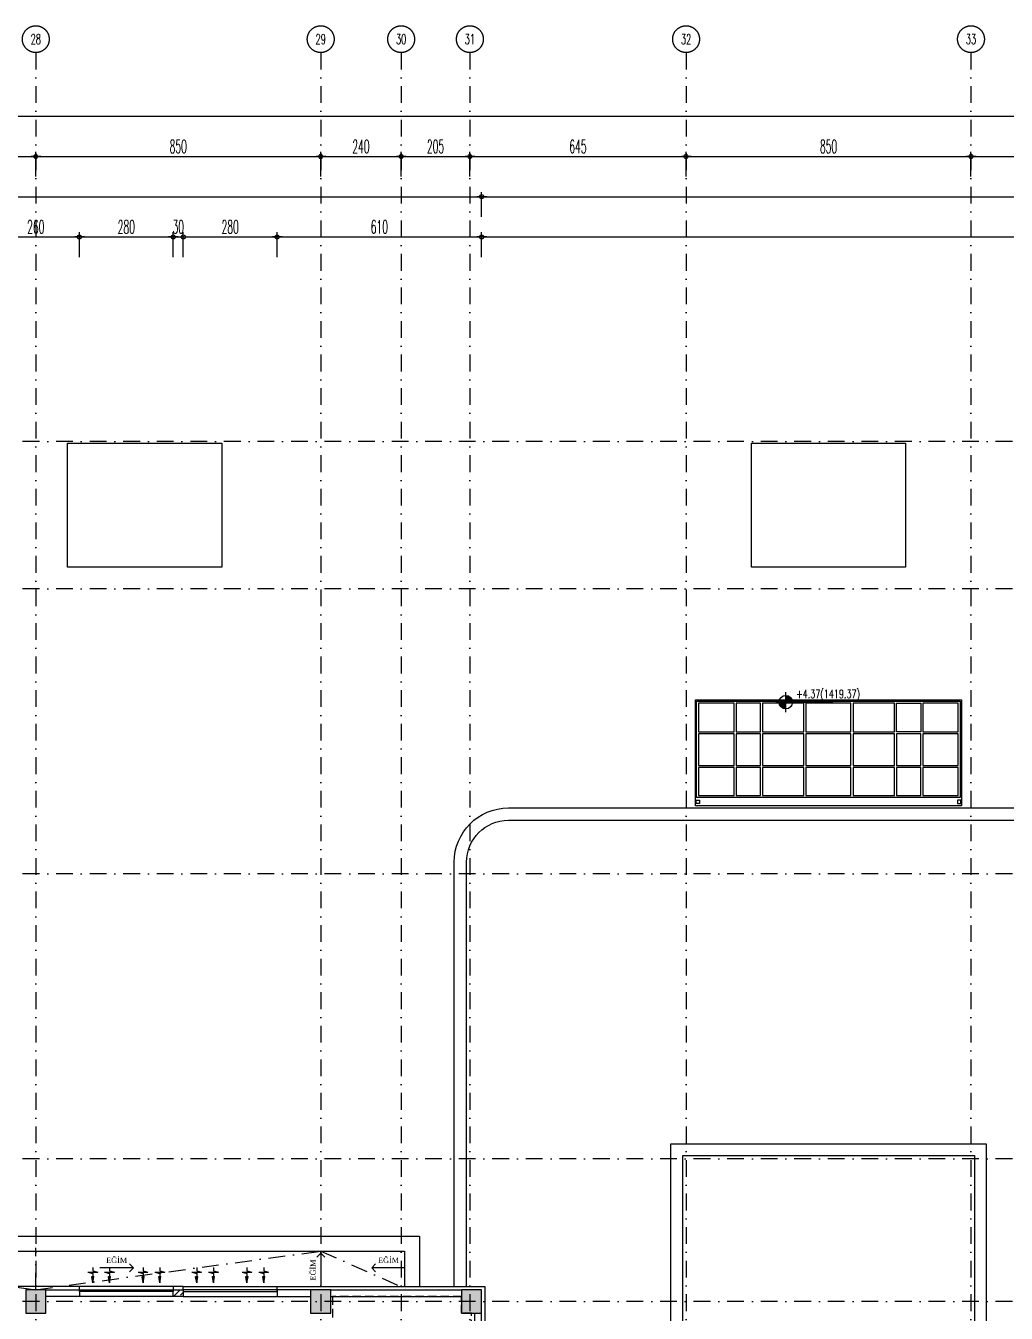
# Model space of a CAD drawing. Header units: millimetres. Extents: x -2755 to 27598, y -1135 to 13405.
# Drawn here: x 12845 to 15770, y 9565 to 13405 of the extents above; entities that cross this region are included whole.
import ezdxf
from ezdxf.enums import TextEntityAlignment as Align

# ---------------------------------------------------------------- set-up
doc = ezdxf.new("R2010")
doc.units = ezdxf.units.MM
doc.header["$LTSCALE"] = 100
for name, pattern in [('DASHDOT', [1, 0.5, -0.25, 0, -0.25]), ('DASHDOT2', [0.5, 0.25, -0.125, 0, -0.125]), ('HIDDEN', [0.375, 0.25, -0.125])]:
    doc.linetypes.add(name, pattern=pattern)
doc.layers.add('AKS', color=7, linetype='DASHDOT2', transparency=0.8)
for name, color, linetype in [('DUVAR', 7, 'Continuous'), ('ELEKTRIK', 7, 'Continuous'), ('GOR', 7, 'Continuous'), ('KOLON', 7, 'Continuous'), ('KOT', 7, 'Continuous'), ('MEKANIK', 7, 'Continuous'), ('OK', 7, 'Continuous'), ('OLCU DIS', 7, 'Continuous'), ('Rec-mantolamakulerengi', 230, 'Continuous'), ('TARAMA', 7, 'Continuous')]:
    doc.layers.add(name, color=color, linetype=linetype)
doc.layers.add('Y-DUVAR BIMS', color=14, linetype='Continuous', lineweight=25)
doc.styles.add('olcu', font='romans.shx', dxfattribs={"width": 0.5})
doc.styles.add('YAZI', font='times.ttf')
doc.dimstyles.new('1-200', dxfattribs={"dimtxt": 40, "dimasz": 2, "dimexe": 0, "dimexo": 0, "dimgap": 10, "dimtad": 1, "dimdec": 4, "dimrnd": 0.1, "dimzin": 9, "dimdsep": 46, "dimtxsty": 'olcu', "dimblk1": 'SOL', "dimblk2": 'SAG', "dimsah": 1, "dimcen": 0, "dimse1": 1, "dimse2": 1, "dimclre": 13, "dimadec": 0, "dimazin": 0, "dimtfac": 1, "dimtdec": 4, "dimtix": 1, "dimtmove": 2, "dimatfit": 2, "dimldrblk": 'SOL', "dimfxl": 0, "dimtolj": 1, "dimarcsym": 0})

# ---------------------------------------------------------------- blocks, each defined once
blk = doc.blocks.new('AKS-D')
at = {"color": 0}
blk.add_circle((0, 0), 0.4, dxfattribs=at)
at = {"color": 0, "style": 'olcu', "width": 0.7}
blk.add_attdef('AKS', text='', height=0.4, dxfattribs=at).set_placement((0, 0), align=Align.MIDDLE_CENTER)
blk = doc.blocks.new('TASIYICI SISTEM (2.KAT)')
at = {"layer": 'TARAMA'}
h = blk.add_hatch(dxfattribs=at)
h.set_pattern_fill('ANSI33', color=253, scale=100)
h.set_pattern_definition([(45, (83461.35, -12320), (-17.6776695, 17.6776695), []), (45, (83479.027, -12320), (-17.6776695, 17.6776695), [12.5, -6.25])])
h.paths.add_polyline_path([(1535, -4030), (1605, -4030), (1605, -3960), (1535, -3960)])
h.paths.add_polyline_path([(635, -4030), (705, -4030), (705, -3960), (635, -3960)])
h.paths.add_polyline_path([(1585, -6320), (1655, -6320), (1655, -6250), (1585, -6250)])
h.paths.add_polyline_path([(585, -6320), (655, -6320), (655, -6250), (585, -6250)])
h.paths.add_polyline_path([(1505, -4760), (1885, -4760), (1885, -5835), (1555, -5835), (1555, -5865), (1915, -5865), (1915, -4415), (1505, -4415), (1505, -4445), (1885, -4445), (1885, -4730), (1505, -4730)])
h.paths.add_polyline_path([(355, -4725), (785, -4725), (785, -4415), (325, -4415), (325, -4445), (755, -4445), (755, -4695), (325, -4695), (325, -5865), (685, -5865), (685, -5835), (355, -5835)])
h.paths.add_polyline_path([(685, -5065), (655, -5065), (655, -4995), (685, -4995)], flags=17)
h.paths.add_polyline_path([(685, -5345), (655, -5345), (655, -5275), (685, -5275)], flags=17)
h.paths.add_polyline_path([(685, -5612.5), (655, -5612.5), (655, -5542.5), (685, -5542.5)], flags=17)
h.paths.add_polyline_path([(1555, -5065), (1585, -5065), (1585, -4995), (1555, -4995)], flags=17)
h.paths.add_polyline_path([(1555, -5345), (1585, -5345), (1585, -5275), (1555, -5275)], flags=17)
h.paths.add_polyline_path([(1555, -5612.5), (1585, -5612.5), (1585, -5542.5), (1555, -5542.5)], flags=17)
h.paths.add_polyline_path([(8255, -3380), (8325, -3380), (8325, -3310), (8255, -3310)])
h.paths.add_polyline_path([(4090, -4785), (4160, -4785), (4160, -4715), (4090, -4715)])
h.paths.add_polyline_path([(4415, -2755), (4475, -2755), (4475, -2685), (4415, -2685)])
h.paths.add_polyline_path([(3060, -3035), (3130, -3035), (3130, -2965), (3060, -2965)])
h.paths.add_polyline_path([(2670, -3380), (2740, -3380), (2740, -3310), (2670, -3310)])
h.paths.add_polyline_path([(2995, -4715), (3245, -4715), (3245, -4755), (2995, -4755)])
h.paths.add_polyline_path([(4480, -4030), (4480, -3960), (4410, -3960), (4410, -4030)])
h.paths.add_polyline_path([(4430, -4330), (4430, -4785), (4460, -4785), (4460, -4330)])
h.paths.add_polyline_path([(4480, -3310), (4480, -3380), (4410, -3380), (4410, -3310)])
h.paths.add_polyline_path([(8265, -2755), (8325, -2755), (8325, -2685), (8265, -2685)])
h.paths.add_polyline_path([(6965, -4785), (7025, -4785), (7025, -4715), (6965, -4715)])
h.paths.add_polyline_path([(6115, -4785), (6175, -4785), (6175, -4715), (6115, -4715)])
h.paths.add_polyline_path([(5265, -4785), (5325, -4785), (5325, -4715), (5265, -4715)])
h.paths.add_polyline_path([(6960, -4030), (7030, -4030), (7030, -3960), (6960, -3960)])
h.paths.add_polyline_path([(6110, -4030), (6180, -4030), (6180, -3960), (6110, -3960)])
h.paths.add_polyline_path([(5260, -4030), (5330, -4030), (5330, -3960), (5260, -3960)])
h.paths.add_polyline_path([(7810, -3380), (7880, -3380), (7880, -3310), (7810, -3310)])
h.paths.add_polyline_path([(6960, -3380), (7030, -3380), (7030, -3310), (6960, -3310)])
h.paths.add_polyline_path([(6110, -3380), (6180, -3380), (6180, -3310), (6110, -3310)])
h.paths.add_polyline_path([(5260, -3380), (5330, -3380), (5330, -3310), (5260, -3310)])
h.paths.add_polyline_path([(7815, -2755), (7875, -2755), (7875, -2685), (7815, -2685)])
h.paths.add_polyline_path([(6965, -2755), (7025, -2755), (7025, -2685), (6965, -2685)])
h.paths.add_polyline_path([(6115, -2755), (6175, -2755), (6175, -2685), (6115, -2685)])
h.paths.add_polyline_path([(5265, -2755), (5325, -2755), (5325, -2685), (5265, -2685)])
h.paths.add_polyline_path([(3710, -2860), (3750, -2860), (3750, -2685), (3710, -2685)])
h.paths.add_polyline_path([(3060, -3380), (3130, -3380), (3130, -3310), (3060, -3310)])
h.paths.add_polyline_path([(3710, -3380), (3780, -3380), (3780, -3310), (3710, -3310)])
h.paths.add_polyline_path([(2415, -4030), (2485, -4030), (2485, -3960), (2415, -3960)])
h.paths.add_polyline_path([(3060, -4030), (3130, -4030), (3130, -3960), (3060, -3960)])
h.paths.add_polyline_path([(3710, -4030), (3780, -4030), (3780, -3960), (3710, -3960)])
h.paths.add_polyline_path([(3710, -4785), (3780, -4785), (3780, -4715), (3710, -4715)])
h.paths.add_polyline_path([(8040, -3875), (7865, -3875), (7865, -4755), (8295, -4755), (8295, -3875), (8180, -3875), (8180, -3845), (8325, -3845), (8325, -4785), (7835, -4785), (7835, -3845), (8040, -3845)])
at = {"layer": 'AKS', "color": 14, "ltscale": 2}
for p, q in [((6995, 1005), (6995, -13375)), ((7845, 1005), (7845, -13375)), ((8085, 1005), (8085, -13375)), ((8290, 1005), (8290, -13375)), ((8935, 1005), (8935, -13375)), ((9785, 1005), (9785, -13375)), ((16415, -155), (-7145, -155)), ((16415, -595), (-7145, -595)), ((16415, -1445), (-7145, -1445)), ((16415, -2295), (-7145, -2295)), ((16415, -2720), (-7145, -2720))]:
    blk.add_line(p, q, dxfattribs=at)
at = {"layer": 'KOLON', "color": 4, "ltscale": 5}
for points in [[(6965, -2755), (7025, -2755), (7025, -2685), (6965, -2685)], [(7815, -2755), (7875, -2755), (7875, -2685), (7815, -2685)], [(8265, -2755), (8325, -2755), (8325, -2685), (8265, -2685)]]:
    blk.add_lwpolyline(points, close=True, dxfattribs=at)
at = {"layer": 'AKS', "color": 14, "ltscale": 2}
ref = blk.add_blockref('AKS-D', (6995, 1045), dxfattribs=dict(at, xscale=100, yscale=100, zscale=100))
ref.add_attrib('AKS', '28', dxfattribs={"layer": '0', "color": 0, "height": 30, "style": 'olcu', "width": 0.6}).set_placement((6995, 1045), align=Align.MIDDLE_CENTER)
ref.add_attrib('AKS', '28', dxfattribs={"layer": '0', "color": 0, "height": 30, "style": 'olcu', "width": 0.6}).set_placement((6995, 1045), align=Align.MIDDLE_CENTER)
ref = blk.add_blockref('AKS-D', (7845, 1045), dxfattribs=dict(at, xscale=100, yscale=100, zscale=100))
ref.add_attrib('AKS', '29', dxfattribs={"layer": '0', "color": 0, "height": 30, "style": 'olcu', "width": 0.6}).set_placement((7845, 1045), align=Align.MIDDLE_CENTER)
ref.add_attrib('AKS', '29', dxfattribs={"layer": '0', "color": 0, "height": 30, "style": 'olcu', "width": 0.6}).set_placement((7845, 1045), align=Align.MIDDLE_CENTER)
ref = blk.add_blockref('AKS-D', (8085, 1045), dxfattribs=dict(at, xscale=100, yscale=100, zscale=100))
ref.add_attrib('AKS', '30', dxfattribs={"layer": '0', "color": 0, "height": 30, "style": 'olcu', "width": 0.6}).set_placement((8085, 1045), align=Align.MIDDLE_CENTER)
ref.add_attrib('AKS', '30', dxfattribs={"layer": '0', "color": 0, "height": 30, "style": 'olcu', "width": 0.6}).set_placement((8085, 1045), align=Align.MIDDLE_CENTER)
ref = blk.add_blockref('AKS-D', (8290, 1045), dxfattribs=dict(at, xscale=100, yscale=100, zscale=100))
ref.add_attrib('AKS', '31', dxfattribs={"layer": '0', "color": 0, "height": 30, "style": 'olcu', "width": 0.6}).set_placement((8290, 1045), align=Align.MIDDLE_CENTER)
ref.add_attrib('AKS', '31', dxfattribs={"layer": '0', "color": 0, "height": 30, "style": 'olcu', "width": 0.6}).set_placement((8290, 1045), align=Align.MIDDLE_CENTER)
ref = blk.add_blockref('AKS-D', (8935, 1045), dxfattribs=dict(at, xscale=100, yscale=100, zscale=100))
ref.add_attrib('AKS', '32', dxfattribs={"layer": '0', "color": 0, "height": 30, "style": 'olcu', "width": 0.6}).set_placement((8935, 1045), align=Align.MIDDLE_CENTER)
ref.add_attrib('AKS', '32', dxfattribs={"layer": '0', "color": 0, "height": 30, "style": 'olcu', "width": 0.6}).set_placement((8935, 1045), align=Align.MIDDLE_CENTER)
ref = blk.add_blockref('AKS-D', (9785, 1045), dxfattribs=dict(at, xscale=100, yscale=100, zscale=100))
ref.add_attrib('AKS', '33', dxfattribs={"layer": '0', "color": 0, "height": 30, "style": 'olcu', "width": 0.6}).set_placement((9785, 1045), align=Align.MIDDLE_CENTER)
ref.add_attrib('AKS', '33', dxfattribs={"layer": '0', "color": 0, "height": 30, "style": 'olcu', "width": 0.6}).set_placement((9785, 1045), align=Align.MIDDLE_CENTER)
blk = doc.blocks.new('20-30 hatil')
at = {"layer": 'TARAMA'}
h = blk.add_hatch(dxfattribs=at)
h.set_pattern_fill('ANSI33', color=253, scale=100)
h.set_pattern_definition([(45, (-14230.717, 46.517), (-17.67767, 17.67767), []), (45, (-14213.04, 46.517), (-17.67767, 17.67767), [12.5, -6.25])])
h.paths.add_polyline_path([(-15, 20), (-15, 0), (15, 0), (15, 20)])
at = {"color": 0}
blk.add_lwpolyline([(-15, 20), (15, 20), (15, 0), (-15, 0), (-15, 20)], dxfattribs=at)
blk = doc.blocks.new('A$C328B29EB')
at = {"color": 0, "ltscale": 5}
for p, q in [((0, 45.9), (0, 36.3)), ((-14.6, 32), (14.6, 32)), ((-14.6, 32), (0, 27.6)), ((-3.1, 18.8), (3.1, 18.8)), ((0, 0), (-3.1, 18.8)), ((0, 36.3), (14.6, 32)), ((0, 27.6), (0, 0)), ((0, 0), (3.1, 18.8))]:
    blk.add_line(p, q, dxfattribs=at)
blk.add_solid([(0, 0), (-3.1, 18.8), (3.1, 18.8)], dxfattribs=at)
blk = doc.blocks.new('DIS CEPHE_KAT2')
at = {"layer": 'GOR', "color": 30}
for p, q in [((13285, 9645), (13005, 9645)), ((13315, 9645), (13595, 9645)), ((13285, 9615), (13005, 9615)), ((13315, 9615), (13595, 9615))]:
    blk.add_line(p, q, dxfattribs=at)
at = {"layer": 'MEKANIK', "color": 60}
for points in [[(13005, 9630), (13005, 9635), (13285, 9635), (13285, 9630), (13005, 9630)], [(13595, 9630), (13595, 9635), (13315, 9635), (13315, 9630), (13595, 9630)]]:
    blk.add_lwpolyline(points, dxfattribs=at)
at = {"layer": 'Rec-mantolamakulerengi'}
for points in [[(13005, 9635), (13005, 9645), (12745, 9645), (12745, 9635)], [(13315, 9635), (13315, 9645), (13285, 9645), (13285, 9635)], [(13595, 9635), (13595, 9645), (14215, 9645), (14215, 8815), (14102, 8815)]]:
    blk.add_lwpolyline(points, dxfattribs=at)
at = {"layer": 'Y-DUVAR BIMS'}
for p, q in [((13755, 9635), (14145, 9635)), ((13755, 9615), (14145, 9615)), ((14185, 9302.5), (14185, 9565)), ((14205, 9302.5), (14205, 9565))]:
    blk.add_line(p, q, dxfattribs=at)
for points in [[(12905, 9635), (13005, 9635), (13005, 9615), (12905, 9615)], [(13695, 9635), (13595, 9635), (13595, 9615), (13695, 9615)]]:
    blk.add_lwpolyline(points, dxfattribs=at)
at = {"layer": 'KOLON', "color": 4, "rotation": 179.9999999999999}
blk.add_blockref('20-30 hatil', (13300, 9635), dxfattribs=at)
at = {"layer": 'MEKANIK', "color": 60}
for p in [(13045, 9655.3), (13095, 9655.3), (13195, 9655.3), (13245, 9655.3), (13355, 9655.3), (13405, 9655.3), (13505, 9655.3), (13555, 9655.3)]:
    blk.add_blockref('A$C328B29EB', p, dxfattribs=at)
blk = doc.blocks.new('SOL')
at = {"color": 0}
for p, q in [((0, 30), (0, -7)), ((7.6, 0), (-7, 0))]:
    blk.add_line(p, q, dxfattribs=at)
blk.add_circle((0, 0), 3, dxfattribs=at)
blk = doc.blocks.new('SAG')
at = {"color": 0}
for p, q in [((7.6, 0), (-7, 0)), ((0, -30), (0, 7))]:
    blk.add_line(p, q, dxfattribs=at)
blk.add_circle((0, 0), 3, dxfattribs=at)
blk = doc.blocks.new('*D180')
at = {"layer": 'OLCU DIS', "color": 0, "lineweight": -2, "transparency": 16777216}
blk.add_line((-328, 13135), (19098, 13135), dxfattribs=at)
at = {"layer": 'OLCU DIS', "color": 0, "lineweight": -2, "transparency": 16777216, "xscale": 2, "yscale": 2, "zscale": 2, "rotation": 180}
blk.add_blockref('SOL', (-330, 13135), dxfattribs=at)
at = {"layer": 'OLCU DIS', "color": 0, "lineweight": -2, "transparency": 16777216, "xscale": 2, "yscale": 2, "zscale": 2}
blk.add_blockref('SAG', (19100, 13135), dxfattribs=at)
at = {"layer": 'OLCU DIS', "color": 0, "transparency": 16777216, "insert": (9385, 13165), "char_height": 40, "attachment_point": 5, "style": 'olcu'}
blk.add_mtext('\\A1;19430', dxfattribs=at)
blk = doc.blocks.new('_Open30')
at = {"color": 0, "linetype": 'ByBlock', "lineweight": -2}
for p, q in [((-1, 0.3), (0, 0)), ((0, 0), (-1, -0.3)), ((0, 0), (-1, 0))]:
    blk.add_line(p, q, dxfattribs=at)
blk = doc.blocks.new('*D205')
at = {"layer": 'OLCU DIS', "color": 0, "lineweight": -2, "transparency": 16777216}
blk.add_line((12027, 13015), (12873, 13015), dxfattribs=at)
at = {"layer": 'OLCU DIS', "color": 0, "lineweight": -2, "transparency": 16777216, "xscale": 2, "yscale": 2, "zscale": 2, "rotation": 180}
blk.add_blockref('SOL', (12025, 13015), dxfattribs=at)
at = {"layer": 'OLCU DIS', "color": 0, "lineweight": -2, "transparency": 16777216, "xscale": 2, "yscale": 2, "zscale": 2}
blk.add_blockref('SAG', (12875, 13015), dxfattribs=at)
at = {"layer": 'OLCU DIS', "color": 0, "transparency": 16777216, "insert": (12450, 13045), "char_height": 40, "attachment_point": 5, "style": 'olcu'}
blk.add_mtext('\\A1;850', dxfattribs=at)
blk = doc.blocks.new('*D206')
at = {"layer": 'OLCU DIS', "color": 0, "lineweight": -2, "transparency": 16777216}
blk.add_line((12877, 13015), (13723, 13015), dxfattribs=at)
at = {"layer": 'OLCU DIS', "color": 0, "lineweight": -2, "transparency": 16777216, "xscale": 2, "yscale": 2, "zscale": 2, "rotation": 180}
blk.add_blockref('SOL', (12875, 13015), dxfattribs=at)
at = {"layer": 'OLCU DIS', "color": 0, "lineweight": -2, "transparency": 16777216, "xscale": 2, "yscale": 2, "zscale": 2}
blk.add_blockref('SAG', (13725, 13015), dxfattribs=at)
at = {"layer": 'OLCU DIS', "color": 0, "transparency": 16777216, "insert": (13300, 13045), "char_height": 40, "attachment_point": 5, "style": 'olcu'}
blk.add_mtext('\\A1;850', dxfattribs=at)
blk = doc.blocks.new('*D207')
at = {"layer": 'OLCU DIS', "color": 0, "lineweight": -2, "transparency": 16777216}
blk.add_line((13727, 13015), (13963, 13015), dxfattribs=at)
at = {"layer": 'OLCU DIS', "color": 0, "lineweight": -2, "transparency": 16777216, "xscale": 2, "yscale": 2, "zscale": 2, "rotation": 180}
blk.add_blockref('SOL', (13725, 13015), dxfattribs=at)
at = {"layer": 'OLCU DIS', "color": 0, "lineweight": -2, "transparency": 16777216, "xscale": 2, "yscale": 2, "zscale": 2}
blk.add_blockref('SAG', (13965, 13015), dxfattribs=at)
at = {"layer": 'OLCU DIS', "color": 0, "transparency": 16777216, "insert": (13845, 13045), "char_height": 40, "attachment_point": 5, "style": 'olcu'}
blk.add_mtext('\\A1;240', dxfattribs=at)
blk = doc.blocks.new('*D208')
at = {"layer": 'OLCU DIS', "color": 0, "lineweight": -2, "transparency": 16777216}
blk.add_line((13967, 13015), (14168, 13015), dxfattribs=at)
at = {"layer": 'OLCU DIS', "color": 0, "lineweight": -2, "transparency": 16777216, "xscale": 2, "yscale": 2, "zscale": 2, "rotation": 180}
blk.add_blockref('SOL', (13965, 13015), dxfattribs=at)
at = {"layer": 'OLCU DIS', "color": 0, "lineweight": -2, "transparency": 16777216, "xscale": 2, "yscale": 2, "zscale": 2}
blk.add_blockref('SAG', (14170, 13015), dxfattribs=at)
at = {"layer": 'OLCU DIS', "color": 0, "transparency": 16777216, "insert": (14067.5, 13045), "char_height": 40, "attachment_point": 5, "style": 'olcu'}
blk.add_mtext('\\A1;205', dxfattribs=at)
blk = doc.blocks.new('*D209')
at = {"layer": 'OLCU DIS', "color": 0, "lineweight": -2, "transparency": 16777216}
blk.add_line((14172, 13015), (14813, 13015), dxfattribs=at)
at = {"layer": 'OLCU DIS', "color": 0, "lineweight": -2, "transparency": 16777216, "xscale": 2, "yscale": 2, "zscale": 2, "rotation": 180}
blk.add_blockref('SOL', (14170, 13015), dxfattribs=at)
at = {"layer": 'OLCU DIS', "color": 0, "lineweight": -2, "transparency": 16777216, "xscale": 2, "yscale": 2, "zscale": 2}
blk.add_blockref('SAG', (14815, 13015), dxfattribs=at)
at = {"layer": 'OLCU DIS', "color": 0, "transparency": 16777216, "insert": (14492.5, 13045), "char_height": 40, "attachment_point": 5, "style": 'olcu'}
blk.add_mtext('\\A1;645', dxfattribs=at)
blk = doc.blocks.new('*D210')
at = {"layer": 'OLCU DIS', "color": 0, "lineweight": -2, "transparency": 16777216}
blk.add_line((14817, 13015), (15663, 13015), dxfattribs=at)
at = {"layer": 'OLCU DIS', "color": 0, "lineweight": -2, "transparency": 16777216, "xscale": 2, "yscale": 2, "zscale": 2, "rotation": 180}
blk.add_blockref('SOL', (14815, 13015), dxfattribs=at)
at = {"layer": 'OLCU DIS', "color": 0, "lineweight": -2, "transparency": 16777216, "xscale": 2, "yscale": 2, "zscale": 2}
blk.add_blockref('SAG', (15665, 13015), dxfattribs=at)
at = {"layer": 'OLCU DIS', "color": 0, "transparency": 16777216, "insert": (15240, 13045), "char_height": 40, "attachment_point": 5, "style": 'olcu'}
blk.add_mtext('\\A1;850', dxfattribs=at)
blk = doc.blocks.new('*D211')
at = {"layer": 'OLCU DIS', "color": 0, "lineweight": -2, "transparency": 16777216}
blk.add_line((15667, 13015), (16513, 13015), dxfattribs=at)
at = {"layer": 'OLCU DIS', "color": 0, "lineweight": -2, "transparency": 16777216, "xscale": 2, "yscale": 2, "zscale": 2, "rotation": 180}
blk.add_blockref('SOL', (15665, 13015), dxfattribs=at)
at = {"layer": 'OLCU DIS', "color": 0, "lineweight": -2, "transparency": 16777216, "xscale": 2, "yscale": 2, "zscale": 2}
blk.add_blockref('SAG', (16515, 13015), dxfattribs=at)
at = {"layer": 'OLCU DIS', "color": 0, "transparency": 16777216, "insert": (16090, 13045), "char_height": 40, "attachment_point": 5, "style": 'olcu'}
blk.add_mtext('\\A1;850', dxfattribs=at)
blk = doc.blocks.new('*D221')
at = {"layer": 'OLCU DIS', "color": 0, "lineweight": -2, "transparency": 16777216}
blk.add_line((9592, 12895), (14203, 12895), dxfattribs=at)
at = {"layer": 'OLCU DIS', "color": 0, "lineweight": -2, "transparency": 16777216, "xscale": 2, "yscale": 2, "zscale": 2, "rotation": 180}
blk.add_blockref('SOL', (9590, 12895), dxfattribs=at)
at = {"layer": 'OLCU DIS', "color": 0, "lineweight": -2, "transparency": 16777216, "xscale": 2, "yscale": 2, "zscale": 2}
blk.add_blockref('SAG', (14205, 12895), dxfattribs=at)
at = {"layer": 'OLCU DIS', "color": 0, "transparency": 16777216, "insert": (11897.5, 12925), "char_height": 40, "attachment_point": 5, "style": 'olcu'}
blk.add_mtext('\\A1;4615', dxfattribs=at)
blk = doc.blocks.new('*D222')
at = {"layer": 'OLCU DIS', "color": 0, "lineweight": -2, "transparency": 16777216}
blk.add_line((14207, 12895), (19098, 12895), dxfattribs=at)
at = {"layer": 'OLCU DIS', "color": 0, "lineweight": -2, "transparency": 16777216, "xscale": 2, "yscale": 2, "zscale": 2, "rotation": 180}
blk.add_blockref('SOL', (14205, 12895), dxfattribs=at)
at = {"layer": 'OLCU DIS', "color": 0, "lineweight": -2, "transparency": 16777216, "xscale": 2, "yscale": 2, "zscale": 2}
blk.add_blockref('SAG', (19100, 12895), dxfattribs=at)
at = {"layer": 'OLCU DIS', "color": 0, "transparency": 16777216, "insert": (16652.5, 12925), "char_height": 40, "attachment_point": 5, "style": 'olcu'}
blk.add_mtext('\\A1;4895', dxfattribs=at)
blk = doc.blocks.new('*D235')
at = {"layer": 'OLCU DIS', "color": 0, "lineweight": -2, "transparency": 16777216}
blk.add_line((14207, 12775), (19098, 12775), dxfattribs=at)
at = {"layer": 'OLCU DIS', "color": 0, "lineweight": -2, "transparency": 16777216, "xscale": 2, "yscale": 2, "zscale": 2, "rotation": 180}
blk.add_blockref('SOL', (14205, 12775), dxfattribs=at)
at = {"layer": 'OLCU DIS', "color": 0, "lineweight": -2, "transparency": 16777216, "xscale": 2, "yscale": 2, "zscale": 2}
blk.add_blockref('SAG', (19100, 12775), dxfattribs=at)
at = {"layer": 'OLCU DIS', "color": 0, "transparency": 16777216, "insert": (16652.5, 12805), "char_height": 40, "attachment_point": 5, "style": 'olcu'}
blk.add_mtext('\\A1;4895', dxfattribs=at)
blk = doc.blocks.new('*D236')
at = {"layer": 'OLCU DIS', "color": 0, "lineweight": -2, "transparency": 16777216}
blk.add_line((-1200, 1712), (-1200, 12198), dxfattribs=at)
at = {"layer": 'OLCU DIS', "color": 0, "lineweight": -2, "transparency": 16777216, "xscale": 2, "yscale": 2, "zscale": 2}
for name, p, rotation in [('SAG', (-1200, 12200), 90), ('SOL', (-1200, 1710), 270)]:
    blk.add_blockref(name, p, dxfattribs=dict(at, rotation=rotation))
at = {"layer": 'OLCU DIS', "color": 0, "transparency": 16777216, "insert": (-1230, 6955), "char_height": 40, "attachment_point": 5, "rotation": 90, "style": 'olcu'}
blk.add_mtext('\\A1;10490', dxfattribs=at)
blk = doc.blocks.new('*D358')
at = {"layer": 'OLCU DIS', "color": 0, "lineweight": -2, "transparency": 16777216}
blk.add_line((22230, 12198), (22230, 1712), dxfattribs=at)
at = {"layer": 'OLCU DIS', "color": 0, "lineweight": -2, "transparency": 16777216, "xscale": 2, "yscale": 2, "zscale": 2}
for name, p, rotation in [('SOL', (22230, 12200), 90), ('SAG', (22230, 1710), 270)]:
    blk.add_blockref(name, p, dxfattribs=dict(at, rotation=rotation))
at = {"layer": 'OLCU DIS', "color": 0, "transparency": 16777216, "insert": (22200, 6955), "char_height": 40, "attachment_point": 5, "rotation": 90, "style": 'olcu'}
blk.add_mtext('\\A1;10490', dxfattribs=at)
blk = doc.blocks.new('*D359')
at = {"layer": 'OLCU DIS', "color": 0, "lineweight": -2, "transparency": 16777216}
blk.add_line((22110, 12200), (22110, 12165), dxfattribs=at)
at = {"layer": 'OLCU DIS', "color": 0, "transparency": 16777216, "insert": (22080, 12182.5), "char_height": 40, "attachment_point": 5, "rotation": 90, "style": 'olcu'}
blk.add_mtext('\\A1;35', dxfattribs=at)
blk = doc.blocks.new('*D360')
at = {"layer": 'OLCU DIS', "color": 0, "lineweight": -2, "transparency": 16777216}
blk.add_line((22110, 12163), (22110, 11727), dxfattribs=at)
at = {"layer": 'OLCU DIS', "color": 0, "lineweight": -2, "transparency": 16777216, "xscale": 2, "yscale": 2, "zscale": 2}
for name, p, rotation in [('SOL', (22110, 12165), 90), ('SAG', (22110, 11725), 270)]:
    blk.add_blockref(name, p, dxfattribs=dict(at, rotation=rotation))
at = {"layer": 'OLCU DIS', "color": 0, "transparency": 16777216, "insert": (22080, 11945), "char_height": 40, "attachment_point": 5, "rotation": 90, "style": 'olcu'}
blk.add_mtext('\\A1;440', dxfattribs=at)
blk = doc.blocks.new('*D379')
at = {"layer": 'OLCU DIS', "color": 0, "lineweight": -2, "transparency": 16777216}
blk.add_line((21990, 12198), (21990, 9637), dxfattribs=at)
at = {"layer": 'OLCU DIS', "color": 0, "lineweight": -2, "transparency": 16777216, "xscale": 2, "yscale": 2, "zscale": 2}
for name, p, rotation in [('SOL', (21990, 12200), 90), ('SAG', (21990, 9635), 270)]:
    blk.add_blockref(name, p, dxfattribs=dict(at, rotation=rotation))
at = {"layer": 'OLCU DIS', "color": 0, "transparency": 16777216, "insert": (21960, 10917.5), "char_height": 40, "attachment_point": 5, "rotation": 90, "style": 'olcu'}
blk.add_mtext('\\A1;2565', dxfattribs=at)
blk = doc.blocks.new('*D380')
at = {"layer": 'OLCU DIS', "color": 0, "lineweight": -2, "transparency": 16777216}
blk.add_line((21990, 9633), (21990, 7537), dxfattribs=at)
at = {"layer": 'OLCU DIS', "color": 0, "lineweight": -2, "transparency": 16777216, "xscale": 2, "yscale": 2, "zscale": 2}
for name, p, rotation in [('SOL', (21990, 9635), 90), ('SAG', (21990, 7535), 270)]:
    blk.add_blockref(name, p, dxfattribs=dict(at, rotation=rotation))
at = {"layer": 'OLCU DIS', "color": 0, "transparency": 16777216, "insert": (21960, 8585), "char_height": 40, "attachment_point": 5, "rotation": 90, "style": 'olcu'}
blk.add_mtext('\\A1;2100', dxfattribs=at)
blk = doc.blocks.new('*D384')
at = {"layer": 'OLCU DIS', "color": 0, "lineweight": -2, "transparency": 16777216}
blk.add_line((21870, 12198), (21870, 11519.5), dxfattribs=at)
at = {"layer": 'OLCU DIS', "color": 0, "lineweight": -2, "transparency": 16777216, "xscale": 2, "yscale": 2, "zscale": 2}
for name, p, rotation in [('SOL', (21870, 12200), 90), ('SAG', (21870, 11517.5), 270)]:
    blk.add_blockref(name, p, dxfattribs=dict(at, rotation=rotation))
at = {"layer": 'OLCU DIS', "color": 0, "transparency": 16777216, "insert": (21840, 11858.8), "char_height": 40, "attachment_point": 5, "rotation": 90, "style": 'olcu'}
blk.add_mtext('\\A1;682.5', dxfattribs=at)
blk = doc.blocks.new('*D385')
at = {"layer": 'OLCU DIS', "color": 0, "lineweight": -2, "transparency": 16777216}
blk.add_line((21870, 10813), (21870, 10087), dxfattribs=at)
at = {"layer": 'OLCU DIS', "color": 0, "lineweight": -2, "transparency": 16777216, "xscale": 2, "yscale": 2, "zscale": 2}
for name, p, rotation in [('SOL', (21870, 10815), 90), ('SAG', (21870, 10085), 270)]:
    blk.add_blockref(name, p, dxfattribs=dict(at, rotation=rotation))
at = {"layer": 'OLCU DIS', "color": 0, "transparency": 16777216, "insert": (21840, 10450), "char_height": 40, "attachment_point": 5, "rotation": 90, "style": 'olcu'}
blk.add_mtext('\\A1;730', dxfattribs=at)
blk = doc.blocks.new('*D386')
at = {"layer": 'OLCU DIS', "color": 0, "lineweight": -2, "transparency": 16777216}
blk.add_line((21870, 10083), (21870, 9967), dxfattribs=at)
at = {"layer": 'OLCU DIS', "color": 0, "lineweight": -2, "transparency": 16777216, "xscale": 2, "yscale": 2, "zscale": 2}
for name, p, rotation in [('SOL', (21870, 10085), 90), ('SAG', (21870, 9965), 270)]:
    blk.add_blockref(name, p, dxfattribs=dict(at, rotation=rotation))
at = {"layer": 'OLCU DIS', "color": 0, "transparency": 16777216, "insert": (21840, 10025), "char_height": 40, "attachment_point": 5, "rotation": 90, "style": 'olcu'}
blk.add_mtext('\\A1;120', dxfattribs=at)
blk = doc.blocks.new('*D387')
at = {"layer": 'OLCU DIS', "color": 0, "lineweight": -2, "transparency": 16777216}
blk.add_line((21870, 9963), (21870, 9637), dxfattribs=at)
at = {"layer": 'OLCU DIS', "color": 0, "lineweight": -2, "transparency": 16777216, "xscale": 2, "yscale": 2, "zscale": 2}
for name, p, rotation in [('SOL', (21870, 9965), 90), ('SAG', (21870, 9635), 270)]:
    blk.add_blockref(name, p, dxfattribs=dict(at, rotation=rotation))
at = {"layer": 'OLCU DIS', "color": 0, "transparency": 16777216, "insert": (21840, 9800), "char_height": 40, "attachment_point": 5, "rotation": 90, "style": 'olcu'}
blk.add_mtext('\\A1;330', dxfattribs=at)
blk = doc.blocks.new('*D388')
at = {"layer": 'OLCU DIS', "color": 0, "lineweight": -2, "transparency": 16777216}
blk.add_line((21870, 9633), (21870, 8827), dxfattribs=at)
at = {"layer": 'OLCU DIS', "color": 0, "lineweight": -2, "transparency": 16777216, "xscale": 2, "yscale": 2, "zscale": 2}
for name, p, rotation in [('SOL', (21870, 9635), 90), ('SAG', (21870, 8825), 270)]:
    blk.add_blockref(name, p, dxfattribs=dict(at, rotation=rotation))
at = {"layer": 'OLCU DIS', "color": 0, "transparency": 16777216, "insert": (21840, 9230), "char_height": 40, "attachment_point": 5, "rotation": 90, "style": 'olcu'}
blk.add_mtext('\\A1;810', dxfattribs=at)
blk = doc.blocks.new('*D414')
at = {"layer": 'OLCU DIS', "color": 0, "lineweight": -2, "transparency": 16777216}
blk.add_line((21870, 11515.5), (21870, 11319.5), dxfattribs=at)
at = {"layer": 'OLCU DIS', "color": 0, "lineweight": -2, "transparency": 16777216, "xscale": 2, "yscale": 2, "zscale": 2}
for name, p, rotation in [('SOL', (21870, 11517.5), 90), ('SAG', (21870, 11317.5), 270)]:
    blk.add_blockref(name, p, dxfattribs=dict(at, rotation=rotation))
at = {"layer": 'OLCU DIS', "color": 0, "transparency": 16777216, "insert": (21840, 11417.5), "char_height": 40, "attachment_point": 5, "rotation": 90, "style": 'olcu'}
blk.add_mtext('\\A1;200', dxfattribs=at)
blk = doc.blocks.new('*D415')
at = {"layer": 'OLCU DIS', "color": 0, "lineweight": -2, "transparency": 16777216}
blk.add_line((21870, 11315.5), (21870, 10817), dxfattribs=at)
at = {"layer": 'OLCU DIS', "color": 0, "lineweight": -2, "transparency": 16777216, "xscale": 2, "yscale": 2, "zscale": 2}
for name, p, rotation in [('SOL', (21870, 11317.5), 90), ('SAG', (21870, 10815), 270)]:
    blk.add_blockref(name, p, dxfattribs=dict(at, rotation=rotation))
at = {"layer": 'OLCU DIS', "color": 0, "transparency": 16777216, "insert": (21840, 11066.3), "char_height": 40, "attachment_point": 5, "rotation": 90, "style": 'olcu'}
blk.add_mtext('\\A1;502.5', dxfattribs=at)
blk = doc.blocks.new('*D467')
at = {"layer": 'OLCU DIS', "color": 0, "lineweight": -2, "transparency": 16777216}
blk.add_line((12747, 12775), (13003, 12775), dxfattribs=at)
at = {"layer": 'OLCU DIS', "color": 0, "lineweight": -2, "transparency": 16777216, "xscale": 2, "yscale": 2, "zscale": 2, "rotation": 180}
blk.add_blockref('SOL', (12745, 12775), dxfattribs=at)
at = {"layer": 'OLCU DIS', "color": 0, "lineweight": -2, "transparency": 16777216, "xscale": 2, "yscale": 2, "zscale": 2}
blk.add_blockref('SAG', (13005, 12775), dxfattribs=at)
at = {"layer": 'OLCU DIS', "color": 0, "transparency": 16777216, "insert": (12875, 12805), "char_height": 40, "attachment_point": 5, "style": 'olcu'}
blk.add_mtext('\\A1;260', dxfattribs=at)
blk = doc.blocks.new('*D468')
at = {"layer": 'OLCU DIS', "color": 0, "lineweight": -2, "transparency": 16777216}
blk.add_line((13007, 12775), (13283, 12775), dxfattribs=at)
at = {"layer": 'OLCU DIS', "color": 0, "lineweight": -2, "transparency": 16777216, "xscale": 2, "yscale": 2, "zscale": 2, "rotation": 180}
blk.add_blockref('SOL', (13005, 12775), dxfattribs=at)
at = {"layer": 'OLCU DIS', "color": 0, "lineweight": -2, "transparency": 16777216, "xscale": 2, "yscale": 2, "zscale": 2}
blk.add_blockref('SAG', (13285, 12775), dxfattribs=at)
at = {"layer": 'OLCU DIS', "color": 0, "transparency": 16777216, "insert": (13145, 12805), "char_height": 40, "attachment_point": 5, "style": 'olcu'}
blk.add_mtext('\\A1;280', dxfattribs=at)
blk = doc.blocks.new('*D469')
at = {"layer": 'OLCU DIS', "color": 0, "lineweight": -2, "transparency": 16777216}
blk.add_line((13285, 12775), (13315, 12775), dxfattribs=at)
at = {"layer": 'OLCU DIS', "color": 0, "transparency": 16777216, "insert": (13300, 12805), "char_height": 40, "attachment_point": 5, "style": 'olcu'}
blk.add_mtext('\\A1;30', dxfattribs=at)
blk = doc.blocks.new('*D470')
at = {"layer": 'OLCU DIS', "color": 0, "lineweight": -2, "transparency": 16777216}
blk.add_line((13317, 12775), (13593, 12775), dxfattribs=at)
at = {"layer": 'OLCU DIS', "color": 0, "lineweight": -2, "transparency": 16777216, "xscale": 2, "yscale": 2, "zscale": 2, "rotation": 180}
blk.add_blockref('SOL', (13315, 12775), dxfattribs=at)
at = {"layer": 'OLCU DIS', "color": 0, "lineweight": -2, "transparency": 16777216, "xscale": 2, "yscale": 2, "zscale": 2}
blk.add_blockref('SAG', (13595, 12775), dxfattribs=at)
at = {"layer": 'OLCU DIS', "color": 0, "transparency": 16777216, "insert": (13455, 12805), "char_height": 40, "attachment_point": 5, "style": 'olcu'}
blk.add_mtext('\\A1;280', dxfattribs=at)
blk = doc.blocks.new('*D471')
at = {"layer": 'OLCU DIS', "color": 0, "lineweight": -2, "transparency": 16777216}
blk.add_line((13597, 12775), (14203, 12775), dxfattribs=at)
at = {"layer": 'OLCU DIS', "color": 0, "lineweight": -2, "transparency": 16777216, "xscale": 2, "yscale": 2, "zscale": 2, "rotation": 180}
blk.add_blockref('SOL', (13595, 12775), dxfattribs=at)
at = {"layer": 'OLCU DIS', "color": 0, "lineweight": -2, "transparency": 16777216, "xscale": 2, "yscale": 2, "zscale": 2}
blk.add_blockref('SAG', (14205, 12775), dxfattribs=at)
at = {"layer": 'OLCU DIS', "color": 0, "transparency": 16777216, "insert": (13900, 12805), "char_height": 40, "attachment_point": 5, "style": 'olcu'}
blk.add_mtext('\\A1;610', dxfattribs=at)
blk = doc.blocks.new('*U136')
at = {"color": 0, "ltscale": 200}
for points in [[(50, 0), (-50, 0)], [(50, 0), (38.5, 11.8)], [(50, 0), (38.5, -11.8)]]:
    blk.add_lwpolyline(points, dxfattribs=at)
at = {"color": 0, "linetype": 'ByBlock', "style": 'YAZI'}
blk.add_attdef('EGIM', text='', height=16, dxfattribs=at).set_placement((0, 15), align=Align.CENTER)
blk = doc.blocks.new('*U137')
at = {"color": 0, "ltscale": 200}
for points in [[(-50, 0), (-38.5, 11.8)], [(50, 0), (-50, 0)], [(-50, 0), (-38.5, -11.8)]]:
    blk.add_lwpolyline(points, dxfattribs=at)
at = {"color": 0, "linetype": 'ByBlock', "style": 'YAZI'}
blk.add_attdef('EGIM', text='', height=16, dxfattribs=at).set_placement((0, 15), align=Align.CENTER)
blk = doc.blocks.new('SACAKKONFERANS')
at = {"color": 0, "linetype": 'ByBlock', "ltscale": 0.3}
for points, elevation in [([(28.4, 203), (28.4, 518.9), (821.3, 518.9), (821.3, 203)], -0.1), ([(31.1, 515.1), (818, 515.1), (818, 228), (31.1, 228)], 0.4), ([(700, 424.2), (628, 424.2), (628, 509.1), (700, 509.1)], -0.1)]:
    blk.add_lwpolyline(points, close=True, dxfattribs=dict(at, elevation=elevation))
for points in [[(143.6, 509.1), (37.1, 509.1), (37.1, 424.2), (143.6, 424.2)], [(221.9, 509.1), (149.6, 509.1), (149.6, 424.2), (221.9, 424.2)], [(351.6, 509.1), (227.9, 509.1), (227.9, 424.2), (351.6, 424.2)], [(492, 509.1), (357.6, 509.1), (357.6, 424.2), (492, 424.2)], [(622, 509.1), (498, 509.1), (498, 424.2), (622, 424.2)], [(812, 509.1), (706, 509.1), (706, 424.2), (812, 424.2)], [(143.6, 418.2), (37.1, 418.2), (37.1, 324), (143.6, 324)], [(221.9, 418.2), (149.6, 418.2), (149.6, 324), (221.9, 324)], [(351.6, 418.2), (227.9, 418.2), (227.9, 324), (351.6, 324), (351.6, 375)], [(492, 418.2), (357.6, 418.2), (357.6, 324), (492, 324)], [(622, 418.2), (498, 418.2), (498, 324), (622, 324), (622, 375)], [(700, 418.2), (628, 418.2), (628, 324), (700, 324)], [(812, 418.2), (706, 418.2), (706, 324), (812, 324), (812, 375)], [(143.6, 318), (37.1, 318), (37.1, 234), (143.6, 234)], [(221.9, 318), (149.6, 318), (149.6, 234), (221.9, 234)], [(351.6, 318), (227.9, 318), (227.9, 234), (351.6, 234)], [(492, 318), (357.6, 318), (357.6, 234), (492, 234)], [(622, 318), (498, 318), (498, 234), (622, 234)], [(700, 318), (628, 318), (628, 234), (700, 234)], [(812, 318), (706, 318), (706, 234), (812, 234)]]:
    blk.add_lwpolyline(points, close=True, dxfattribs=at)
at = {"color": 0, "linetype": 'ByBlock', "ltscale": 0.2, "elevation": -0.1}
for points in [[(40, 210.5), (30, 210.5), (30, 220.5), (40, 220.5)], [(809.7, 210.5), (819.7, 210.5), (819.7, 220.5), (809.7, 220.5)]]:
    blk.add_lwpolyline(points, close=True, dxfattribs=at)
blk = doc.blocks.new('KOT-PL(TEMIZ&KABA)')
at = {"layer": 'KOT', "linetype": 'Continuous', "lineweight": -3}
h = blk.add_hatch(color=7, dxfattribs=at)
h.paths.add_polyline_path([(0, 0), (0.2, 0, 0.414214), (0, 0.2)])
h.paths.add_polyline_path([(0, 0), (-0.2, 0, 0.414214), (0, -0.2)])
at = {"layer": 'KOT', "color": 7, "lineweight": -3}
for p, q in [((-0.3, 0), (1.4, 0)), ((0, -0.3), (0, 0.3))]:
    blk.add_line(p, q, dxfattribs=at)
at = {"layer": 'KOT', "color": 7, "linetype": 'Continuous', "lineweight": -3}
blk.add_circle((0, 0), 0.2, dxfattribs=at)
at = {"layer": 'KOT', "color": 7, "linetype": 'Continuous', "lineweight": -3, "style": 'olcu', "width": 0.7}
for tag, p in [('KOTTEMIZ', (0.31, 0.122)), ('KOTKABA', (0.31, -0.373))]:
    blk.add_attdef(tag, p, '', height=0.25, dxfattribs=at)

msp = doc.modelspace()

# ---------------------------------------------------------------- linework, layer by layer
at = {"layer": 'ELEKTRIK', "color": 37, "linetype": 'HIDDEN'}
msp.add_lwpolyline([(13760, 9615.00009), (13760, 8703.70492), (14070, 8703.70492), (14070.00004, 8845.00031), (14175, 8845.00031), (14175, 9565.00009), (14145, 9565.00009), (14145, 9615.00009)], close=True, dxfattribs=at)
at = {"layer": 'GOR', "color": 16}
for points in [[(12970, 12160.00004), (13430, 12160.00004), (13430, 11790.00004), (12970, 11790.00004)], [(15010, 12160.00004), (15470, 12160.00004), (15470, 11790.00004), (15010, 11790.00004)]]:
    msp.add_lwpolyline(points, close=True, dxfattribs=at)
at = {"layer": 'GOR', "color": 30}
for points in [[(5827, 11750.00004), (5974.99999, 11750.00004), (5974.99997, 9055.00004), (8260.11316, 9055.00004, -0.2579393109), (9580.99221, 9795.00004), (14019.99997, 9795.00004), (14019.99997, 9646.99997)], [(5827, 11705.00003), (5929.99999, 11705.00003), (5929.99997, 9010.00004), (8285.72546, 9010.55566, -0.2621873645), (9581.17768, 9750.00004), (13974.99997, 9750.00004), (13974.99997, 9646.99996)], [(14123, 9646.99999), (14123, 10910, -0.414213553), (14285, 11072), (16385, 11071.99993, -0.4142136219), (16547, 10909.99989), (16547, 7534.99989, -0.4142135001), (16385, 7372.99993), (14704.99836, 7373, -0.392657647), (14543.44506, 7522.99995), (14217, 7522.99996)], [(14160, 9646.99999), (14160, 10910.00004, -0.414213553), (14285, 11035.00004), (16385, 11034.99997, -0.4142136219), (16510, 10909.99994), (16510, 7534.99993, -0.4142135001), (16385, 7409.99997), (14704.99836, 7410.00004, -0.4142103522), (14580, 7535.00007), (14580, 7559.99995), (14217, 7559.99995)]]:
    msp.add_lwpolyline(points, format="xyb", dxfattribs=at)
for points in [[(14770, 10070), (15710, 10070), (15710, 8280), (14770, 8280)], [(14805, 10035), (15675, 10035), (15675, 8315), (14805, 8315)]]:
    msp.add_lwpolyline(points, close=True, dxfattribs=at)
at = {"layer": 'OK', "color": 252, "linetype": 'DASHDOT'}
msp.add_line((12874.99965, 9635.00013), (12874.99965, 9760.00019), dxfattribs=at)
for points in [[(12025, 9750.00023), (12875, 9635.00009), (13725, 9750.00023)], [(13725, 9750.00023), (13985, 9635.00003)]]:
    msp.add_lwpolyline(points, dxfattribs=at)

# ---------------------------------------------------------------- block references
at = {"layer": 'DUVAR'}
msp.add_blockref('DIS CEPHE_KAT2', (0, 0), dxfattribs=at)
at = {"layer": 'GOR', "color": 16}
msp.add_blockref('SACAKKONFERANS', (14815.00004, 10874.99998), dxfattribs=at)
at = {"layer": 'KOLON', "color": 4}
msp.add_blockref('TASIYICI SISTEM (2.KAT)', (5880, 12320.00009), dxfattribs=at)
at = {"layer": 'KOT'}
ref = msp.add_blockref('KOT-PL(TEMIZ&KABA)', (15112.45785, 11387.4201), dxfattribs=dict(at, xscale=100, yscale=100, zscale=100))
ref.add_attrib('KOTTEMIZ', '+4.37(1419.37)', (15143.50416, 11399.58313), dxfattribs={"color": 7, "linetype": 'Continuous', "lineweight": -3, "height": 25, "style": 'olcu', "width": 0.7})
at = {"layer": 'OK', "color": 252}
for name, p in [('*U136', (13116.20833, 9700.00009)), ('*U137', (13927.3204, 9700.00009))]:
    msp.add_blockref(name, p, dxfattribs=at).add_auto_attribs({'EGIM': 'EĞİM'})
at = {"layer": 'OK', "color": 252, "rotation": 89.99999999999991}
msp.add_blockref('*U136', (13725, 9693.68532), dxfattribs=at).add_auto_attribs({'EGIM': 'EĞİM'})

# ---------------------------------------------------------------- dimensions: what is measured, and where the dimension line sits
at = {"layer": 'OLCU DIS'}
for base, p1, p2, picture, middle in [((19100, 13135.00004), (-330, 6825.00004), (19100, 6030.00009), '*D180', (9385, 13165.00004)), ((12875, 13015.00004), (12025, 13015.00004), (12875, 13015.00004), '*D205', (12450, 13045.00004)), ((13725, 13015.00004), (12875, 13015.00004), (13725, 13015.00004), '*D206', (13300, 13045.00004)), ((13965, 13015.00004), (13725, 13015.00004), (13965, 13015.00004), '*D207', (13845, 13045.00004)), ((14170, 13015.00004), (13965, 13015.00004), (14170, 13015.00004), '*D208', (14067.5, 13045.00004)), ((14815, 13015.00004), (14170, 13015.00004), (14815, 13015.00004), '*D209', (14492.5, 13045.00004)), ((15665, 13015.00004), (14815, 13015.00004), (15665, 13015.00004), '*D210', (15240, 13045.00004)), ((16515, 13015.00004), (15665, 13015.00004), (16515, 13015.00004), '*D211', (16090, 13045.00004)), ((14205, 12895.00004), (9590, 9635.00009), (14205, 9635), '*D221', (11897.5, 12925.00004)), ((19100, 12895.00004), (14205, 9635), (19100, 6030.00009), '*D222', (16652.5, 12925.00004)), ((13005, 12775.00004), (12745, 9645.00003), (13005, 9645.00009), '*D467', (12875, 12805.00004)), ((13285, 12775.00004), (13005, 9645.00009), (13285, 9645.00009), '*D468', (13145, 12805.00004)), ((13315, 12775.00004), (13285, 9645.00009), (13315, 9645.00003), '*D469', (13300, 12805.00004)), ((13595, 12775.00004), (13315, 9645.00003), (13595, 9645.00003), '*D470', (13455, 12805.00004)), ((14205, 12775.00004), (13595, 9645.00003), (14205, 9635), '*D471', (13900, 12805.00004)), ((19100, 12775.00004), (14205, 9635.00009), (19100, 6030.00009), '*D235', (16652.5, 12805.00004))]:
    dim = msp.add_linear_dim(base=base, p1=p1, p2=p2, dimstyle='1-200', override={"dimldrblk": 'Open30'}, dxfattribs=at)
    dim.commit()
    dim.dimension.update_dxf_attribs({"geometry": picture, "text_midpoint": middle})
for base, p1, p2, picture, middle in [((-1200.0001581156, 12200.0000385072), (13930.000001362, 1710.0000867028), (3715.000001362, 12200.0000385072), '*D236', (-1230.0001581156, 6955.000062605)), ((21990.00016, 9635.00009), (5815, 12200.00009), (14205, 9635.00009), '*D379', (21960.00016, 10917.50009)), ((21870.00016, 11517.50011), (5815, 12200.00009), (5815, 11517.50011), '*D384', (21840.00016, 11858.7501)), ((22230.0001604373, 1710.0000867028), (5815.000001362, 12200.0000385072), (15700.000001362, 1710.0000867028), '*D358', (22200.0001604373, 6955.000062605)), ((22110.00016, 12165.00004), (5815, 12200.00004), (5815, 12165.00004), '*D359', (22080.00016, 12182.50004)), ((22110.00016, 11725.00004), (5815, 12165.00004), (22110.00016, 11725.00004), '*D360', (22080.00016, 11945.00004)), ((21870.00016, 11317.50011), (5825, 11517.50011), (5825, 11317.50011), '*D414', (21840.00016, 11417.50011)), ((21870.00016, 10815.00003), (5825, 11317.50011), (5814.99983, 10815.00003), '*D415', (21840.00016, 11066.25007)), ((21870.00016, 10085.00004), (5815, 10815.00003), (5814.99983, 10085.00004), '*D385', (21840.00016, 10450.00003)), ((21870.00016, 9965.00003), (5814.99983, 10085.00004), (5814.99994, 9965.00003), '*D386', (21840.00016, 10025.00003)), ((21870.00016, 9635.00009), (5814.99994, 9965.00003), (14205, 9635.00009), '*D387', (21840.00016, 9800.00006)), ((21990.00016, 7535), (14205, 9635.00009), (10040, 7535), '*D380', (21960.00016, 8585.00004)), ((21870.00016, 8825.00007), (14205, 9635.00009), (14100.00003, 8825.00007), '*D388', (21840.00016, 9230.00008))]:
    dim = msp.add_linear_dim(base=base, p1=p1, p2=p2, angle=90, dimstyle='1-200', override={"dimldrblk": 'Open30'}, dxfattribs=at)
    dim.commit()
    dim.dimension.update_dxf_attribs({"geometry": picture, "text_midpoint": middle})

doc.saveas('drawing.dxf')
